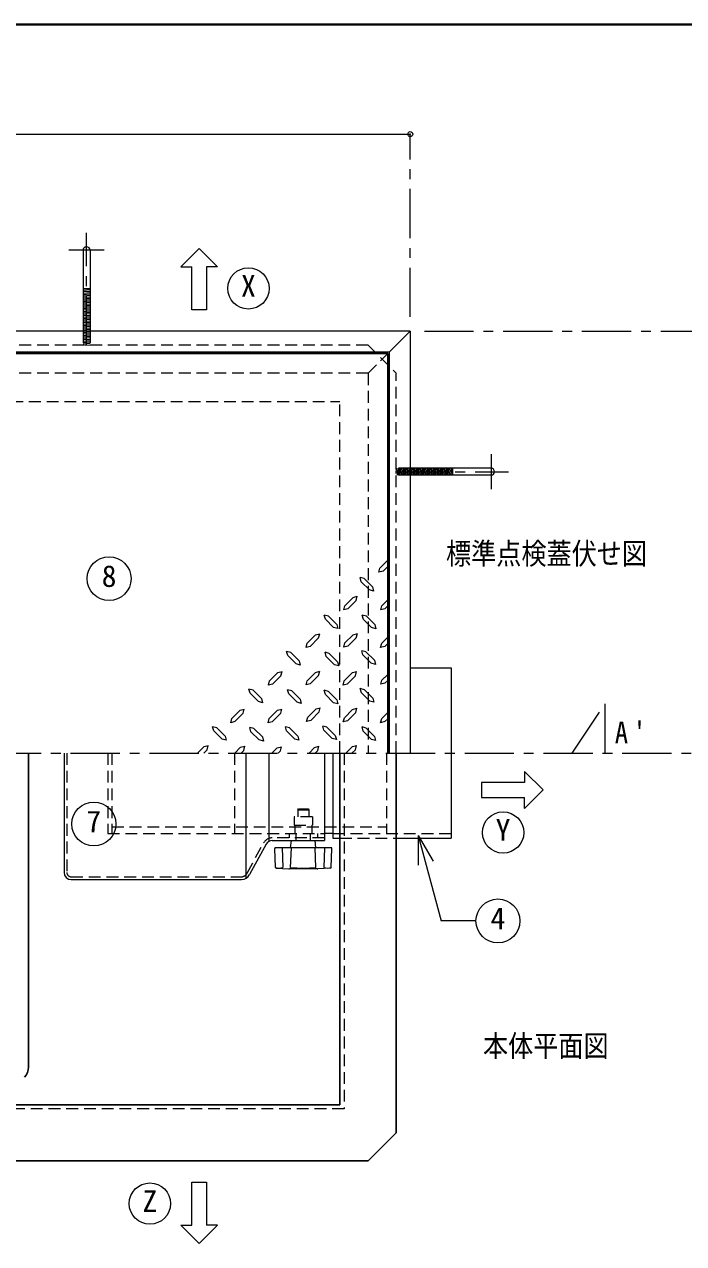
# Model space of a CAD drawing. Units: millimetres at full size, sheet at 1:7; details may follow other scales. Extents: x -1487 to 1348, y -983 to 984.
# Drawn here: x -94 to 374, y 117 to 984 of the extents above; entities that cross this region are included whole.
import ezdxf
from ezdxf.enums import TextEntityAlignment as Align

# ---------------------------------------------------------------- set-up
doc = ezdxf.new("R2010")
doc.units = ezdxf.units.MM
doc.header["$LTSCALE"] = 7
doc.header["$PDMODE"] = 32
doc.header["$PDSIZE"] = 3.5
doc.linetypes.add('CHAIN1', pattern=[8, 5, -1, 1, -1])
doc.linetypes.add('DASHED1', pattern=[1.8, 1.2, -0.6])
doc.layers.add('0-A', color=4, linetype='Continuous', lineweight=9)
doc.styles.add('ＭＳ ゴシック', font='')
doc.styles.get('ＭＳ ゴシック').set_extended_font_data('MS Gothic')

msp = doc.modelspace()

# ---------------------------------------------------------------- linework, layer by layer
at = {"layer": '0-A', "color": 1, "lineweight": 40}
msp.add_line((1347.643, 983.513), (-1487.357, 983.513), dxfattribs=at)
at = {"layer": '0-A'}
for p, q in [((-919.857, 905.513), (180.143, 905.513)), ((24.893, 780.513), (24.893, 811.138)), ((35.393, 811.138), (35.393, 780.513)), ((43.268, 811.138), (35.393, 811.138)), ((-47.357, 795.412), (-52.357, 795.412)), ((-52.357, 794.542), (-47.357, 794.95)), ((-52.357, 793.538), (-47.357, 793.947)), ((-52.357, 792.535), (-47.357, 792.943)), ((-52.357, 791.532), (-47.357, 791.94)), ((-52.357, 790.528), (-47.357, 790.937)), ((-52.357, 789.525), (-47.357, 789.933)), ((-52.357, 788.522), (-47.357, 788.93)), ((-52.357, 787.518), (-47.357, 787.927)), ((-52.357, 786.515), (-47.357, 786.923)), ((-52.357, 785.512), (-47.357, 785.92)), ((-52.357, 784.508), (-47.357, 784.917)), ((-52.357, 783.505), (-47.357, 783.913)), ((-52.357, 782.502), (-47.357, 782.91)), ((-52.357, 781.498), (-47.357, 781.907)), ((-52.357, 780.495), (-47.357, 780.903)), ((35.393, 780.513), (24.893, 780.513)), ((-52.357, 779.492), (-47.357, 779.9)), ((-52.357, 778.488), (-47.357, 778.897)), ((-52.357, 777.485), (-47.357, 777.893)), ((-52.357, 776.482), (-47.357, 776.89)), ((-52.357, 775.478), (-47.357, 775.887)), ((-52.357, 774.475), (-47.357, 774.883)), ((-52.357, 773.472), (-47.357, 773.88)), ((-52.357, 772.468), (-47.357, 772.877)), ((-52.357, 771.465), (-47.357, 771.873)), ((-52.357, 770.462), (-47.357, 770.87)), ((-52.357, 769.458), (-47.357, 769.867)), ((-52.357, 768.455), (-47.357, 768.863)), ((-52.357, 767.452), (-47.357, 767.86)), ((-52.357, 766.448), (-47.357, 766.857)), ((-51.524, 765.513), (-47.357, 765.853)), ((180.143, 663.846), (180.483, 668.013)), ((181.078, 663.013), (181.486, 668.013)), ((182.081, 663.013), (182.49, 668.013)), ((183.085, 663.013), (183.493, 668.013)), ((184.088, 663.013), (184.496, 668.013)), ((185.091, 663.013), (185.5, 668.013)), ((186.095, 663.013), (186.503, 668.013)), ((187.098, 663.013), (187.506, 668.013)), ((188.101, 663.013), (188.51, 668.013)), ((189.105, 663.013), (189.513, 668.013)), ((190.108, 663.013), (190.516, 668.013)), ((191.111, 663.013), (191.52, 668.013)), ((192.115, 663.013), (192.523, 668.013)), ((193.118, 663.013), (193.526, 668.013)), ((194.121, 663.013), (194.53, 668.013)), ((195.125, 663.013), (195.533, 668.013)), ((196.128, 663.013), (196.536, 668.013)), ((197.131, 663.013), (197.54, 668.013)), ((198.135, 663.013), (198.543, 668.013)), ((199.138, 663.013), (199.546, 668.013)), ((200.141, 663.013), (200.55, 668.013)), ((201.145, 663.013), (201.553, 668.013)), ((202.148, 663.013), (202.556, 668.013)), ((203.151, 663.013), (203.56, 668.013)), ((204.155, 663.013), (204.563, 668.013)), ((205.158, 663.013), (205.566, 668.013)), ((206.161, 663.013), (206.57, 668.013)), ((207.165, 663.013), (207.573, 668.013)), ((208.168, 663.013), (208.576, 668.013)), ((209.171, 663.013), (209.58, 668.013)), ((210.041, 668.013), (210.041, 663.013)), ((164.143, 602.664), (158.611, 596.997)), ((164.143, 598.216), (160.768, 594.841)), ((147.361, 589.591), (144.455, 590.341)), ((145.205, 587.341), (144.455, 590.341)), ((147.361, 589.591), (153.361, 583.591)), ((157.768, 593.997), (158.611, 596.997)), ((160.768, 594.841), (157.768, 593.997)), ((145.205, 587.341), (151.111, 581.435)), ((139.486, 576.185), (133.58, 570.279)), ((141.736, 574.029), (135.736, 568.122)), ((139.486, 576.185), (142.486, 576.935)), ((141.736, 574.029), (142.486, 576.935)), ((164.143, 574.497), (159.924, 570.279)), ((119.799, 560.622), (119.049, 563.622)), ((121.955, 562.779), (119.049, 563.622)), ((132.83, 567.279), (133.58, 570.279)), ((135.736, 568.122), (132.83, 567.279)), ((148.955, 562.779), (146.049, 563.529)), ((146.799, 560.529), (146.049, 563.529)), ((159.174, 567.279), (159.924, 570.279)), ((162.08, 568.122), (159.174, 567.279)), ((164.143, 570.185), (162.08, 568.122)), ((119.799, 560.622), (125.705, 554.716)), ((121.955, 562.779), (127.955, 556.872)), ((146.799, 560.529), (152.705, 554.716)), ((148.955, 562.779), (154.955, 556.872)), ((154.955, 556.872), (155.705, 553.872)), ((112.768, 549.466), (106.861, 543.56)), ((114.924, 547.31), (109.018, 541.31)), ((112.768, 549.466), (115.768, 550.216)), ((114.924, 547.31), (115.768, 550.216)), ((139.58, 549.654), (133.674, 543.747)), ((141.736, 547.497), (135.83, 541.497)), ((139.58, 549.654), (142.58, 550.404)), ((141.736, 547.497), (142.58, 550.404)), ((155.705, 553.872), (152.705, 554.716)), ((164.143, 547.779), (159.924, 543.56)), ((95.236, 536.904), (92.236, 537.747)), ((93.08, 534.747), (92.236, 537.747)), ((146.518, 535.216), (145.768, 538.216)), ((148.674, 537.372), (145.768, 538.216)), ((93.08, 534.747), (98.986, 528.841)), ((95.236, 536.904), (101.143, 530.997)), ((101.986, 528.091), (98.986, 528.841)), ((101.143, 530.997), (101.986, 528.091)), ((122.611, 536.341), (119.611, 537.185)), ((120.455, 534.185), (119.611, 537.185)), ((120.455, 534.185), (126.361, 528.279)), ((146.518, 535.216), (152.424, 529.31)), ((148.674, 537.372), (154.674, 531.466)), ((155.424, 528.56), (152.424, 529.31)), ((154.674, 531.466), (155.424, 528.56)), ((86.049, 522.654), (80.143, 516.841)), ((88.205, 520.497), (82.299, 514.591)), ((86.049, 522.654), (89.049, 523.497)), ((88.205, 520.497), (89.049, 523.497)), ((112.861, 522.841), (106.955, 516.935)), ((115.018, 520.685), (109.111, 514.779)), ((112.861, 522.841), (115.861, 523.685)), ((115.018, 520.685), (115.861, 523.685)), ((129.361, 527.529), (126.361, 528.279)), ((139.018, 522.654), (133.205, 516.841)), ((141.268, 520.497), (135.361, 514.591)), ((139.018, 522.654), (142.018, 523.497)), ((141.268, 520.497), (142.018, 523.497)), ((164.143, 521.37), (160.018, 517.404)), ((164.143, 517.122), (162.174, 515.154)), ((66.361, 508.029), (65.518, 511.029)), ((68.518, 510.185), (65.518, 511.029)), ((66.361, 508.029), (72.268, 502.122)), ((68.518, 510.185), (74.424, 504.279)), ((74.424, 504.279), (75.174, 501.279)), ((95.986, 509.716), (92.986, 510.56)), ((93.83, 507.56), (92.986, 510.56)), ((93.83, 507.56), (99.736, 501.654)), ((95.986, 509.716), (101.893, 503.81)), ((101.893, 503.81), (102.643, 500.81)), ((119.799, 507.091), (119.049, 510.091)), ((121.955, 509.341), (119.049, 510.091)), ((119.799, 507.091), (125.705, 501.279)), ((121.955, 509.341), (127.955, 503.435)), ((145.393, 508.31), (144.643, 511.31)), ((147.549, 510.56), (144.643, 511.31)), ((145.393, 508.31), (151.299, 502.404)), ((147.549, 510.56), (153.549, 504.56)), ((59.236, 495.935), (53.424, 490.029)), ((59.236, 495.935), (62.236, 496.779)), ((61.486, 493.779), (62.236, 496.779)), ((75.174, 501.279), (72.268, 502.122)), ((85.861, 495.935), (79.955, 490.029)), ((85.861, 495.935), (88.861, 496.685)), ((88.111, 493.779), (88.861, 496.685)), ((102.643, 500.81), (99.736, 501.654)), ((113.236, 496.872), (107.33, 490.966)), ((115.393, 494.716), (109.486, 488.716)), ((113.236, 496.872), (116.236, 497.622)), ((115.393, 494.716), (116.236, 497.622)), ((139.205, 496.497), (133.299, 490.591)), ((141.361, 494.341), (135.455, 488.435)), ((139.205, 496.497), (142.205, 497.341)), ((141.361, 494.341), (142.205, 497.341)), ((164.143, 494.247), (159.924, 490.029)), ((61.486, 493.779), (55.58, 487.872)), ((88.111, 493.779), (82.111, 487.779)), ((164.143, 489.935), (162.08, 487.872)), ((40.486, 481.216), (39.643, 484.216)), ((42.643, 483.466), (39.643, 484.216)), ((40.486, 481.216), (46.393, 475.404)), ((42.643, 483.466), (48.549, 477.56)), ((69.08, 482.904), (66.174, 483.654)), ((66.924, 480.654), (66.174, 483.654)), ((66.924, 480.654), (72.83, 474.841)), ((69.08, 482.904), (75.08, 476.997)), ((75.08, 476.997), (75.83, 473.997)), ((94.299, 483.466), (91.393, 484.216)), ((92.143, 481.216), (91.393, 484.216)), ((92.143, 481.216), (98.049, 475.404)), ((94.299, 483.466), (100.299, 477.56)), ((118.768, 481.685), (117.924, 484.685)), ((120.924, 483.841), (117.924, 484.685)), ((118.768, 481.685), (124.674, 475.779)), ((120.924, 483.841), (126.83, 477.935)), ((126.83, 477.935), (127.674, 475.029)), ((146.611, 481.122), (145.861, 484.122)), ((148.768, 483.279), (145.861, 484.122)), ((146.611, 481.122), (152.518, 475.216)), ((148.768, 483.279), (154.768, 477.372)), ((33.643, 470.06), (28.914, 465.513)), ((33.643, 470.06), (36.643, 470.904)), ((35.893, 467.904), (36.643, 470.904)), ((59.611, 469.591), (55.37, 465.513)), ((59.611, 469.591), (62.611, 470.435)), ((61.861, 467.435), (62.611, 470.435)), ((75.83, 473.997), (72.83, 474.841)), ((85.58, 469.216), (81.877, 465.513)), ((85.58, 469.216), (88.58, 469.966)), ((87.83, 466.966), (88.58, 469.966)), ((112.205, 469.497), (108.221, 465.513)), ((112.205, 469.497), (115.205, 470.341)), ((114.455, 467.341), (115.205, 470.341)), ((127.674, 475.029), (124.674, 475.779)), ((139.018, 470.06), (134.471, 465.513)), ((139.018, 470.06), (142.018, 470.904)), ((141.268, 467.904), (142.018, 470.904)), ((35.893, 467.904), (33.502, 465.513)), ((61.861, 467.435), (59.939, 465.513)), ((63.446, 376.497), (63.446, 465.513)), ((79.558, 465.513), (79.558, 402.538)), ((87.83, 466.966), (86.377, 465.513)), ((114.455, 467.341), (112.627, 465.513)), ((141.268, 467.904), (138.535, 465.513)), ((261.393, 452.388), (261.393, 444.513)), ((230.768, 444.513), (230.768, 434.013)), ((261.393, 444.513), (230.768, 444.513)), ((230.768, 434.013), (261.393, 434.013)), ((125.143, 408.238), (119.143, 408.238)), ((24.893, 160.513), (35.393, 160.513)), ((24.893, 129.888), (24.893, 160.513)), ((35.393, 160.513), (35.393, 129.888)), ((17.018, 129.888), (24.893, 129.888))]:
    msp.add_line(p, q, dxfattribs=at)
at = {"layer": '0-A', "linetype": 'CHAIN1'}
for p, q in [((180.143, 775.513), (180.143, 905.513)), ((-49.857, 755.513), (-49.857, 835.412)), ((-37.357, 822.912), (-62.357, 822.912)), ((190.143, 765.513), (460.143, 765.513)), ((237.541, 678.013), (237.541, 653.013)), ((170.143, 665.513), (250.041, 665.513)), ((295.143, 465.513), (318.476, 500.513)), ((318.476, 500.513), (318.476, 465.513)), ((-1013.191, 465.513), (460.143, 465.513))]:
    msp.add_line(p, q, dxfattribs=at)
at = {"layer": '0-A', "color": 7, "lineweight": 18}
for p, q in [((-52.357, 822.912), (-52.357, 765.513)), ((-47.357, 822.912), (-47.357, 765.513)), ((180.143, 765.513), (-919.857, 765.513)), ((165.143, 750.513), (180.143, 765.513)), ((180.143, 765.513), (180.143, 465.513)), ((165.143, 750.513), (-904.857, 750.513)), ((165.143, 750.513), (165.143, 465.513)), ((237.541, 668.013), (180.143, 668.013)), ((237.541, 663.013), (180.143, 663.013)), ((180.143, 526.013), (209.143, 526.013)), ((209.143, 526.013), (209.143, 405.013)), ((-65.857, 465.513), (-65.857, 380.522)), ((119.143, 465.513), (119.143, 403.238)), ((125.143, 465.513), (125.143, 405.013)), ((77.721, 400.632), (66.009, 379.159)), ((82.111, 403.238), (119.143, 403.238)), ((95.143, 398.238), (95.643, 403.238)), ((113.143, 398.238), (112.643, 403.238)), ((125.143, 405.013), (130.143, 405.013)), ((170.143, 405.013), (209.143, 405.013)), ((185.844, 406.836), (185.844, 385.836)), ((185.844, 406.836), (202.102, 346.161)), ((185.844, 406.836), (196.344, 388.65)), ((84.275, 384.172), (83.791, 397.72)), ((123.994, 398.238), (84.291, 398.238)), ((89.02, 398.238), (89.52, 384.238)), ((95.153, 384.238), (95.653, 398.238)), ((113.132, 384.238), (112.632, 398.238)), ((119.266, 398.238), (118.766, 384.238)), ((124.01, 384.172), (124.494, 397.72)), ((84.751, 383.691), (93.902, 383.25)), ((113.902, 383.238), (94.384, 383.238)), ((123.534, 383.691), (114.383, 383.25)), ((-60.857, 375.522), (60.252, 375.522)), ((226.826, 346.161), (202.102, 346.161))]:
    msp.add_line(p, q, dxfattribs=at)
at = {"layer": '0-A', "linetype": 'DASHED1'}
for p, q in [((-52.357, 765.445), (-51.524, 765.513)), ((-52.357, 765.513), (-52.357, 755.513)), ((-52.357, 764.442), (-47.357, 764.85)), ((-52.357, 763.438), (-47.357, 763.847)), ((-52.357, 762.435), (-47.357, 762.843)), ((-47.357, 765.513), (-47.357, 755.513)), ((150.143, 755.513), (-889.857, 755.513)), ((-52.357, 761.432), (-47.357, 761.84)), ((-52.357, 760.428), (-47.357, 760.837)), ((-52.357, 759.425), (-47.357, 759.833)), ((-52.357, 758.422), (-47.357, 758.83)), ((-52.357, 757.418), (-47.357, 757.827)), ((-52.357, 756.415), (-47.357, 756.823)), ((-51.117, 755.513), (-47.357, 755.82)), ((150.143, 755.513), (170.143, 735.513)), ((150.143, 735.513), (164.143, 749.513)), ((150.143, 735.513), (-591.778, 735.513)), ((150.143, 735.513), (150.143, 465.513)), ((170.143, 465.513), (170.143, 735.513)), ((-594.81, 715.513), (130.143, 715.513)), ((130.143, 465.513), (130.143, 715.513)), ((180.143, 668.013), (170.143, 668.013)), ((170.143, 664.254), (170.45, 668.013)), ((171.045, 663.013), (171.453, 668.013)), ((172.048, 663.013), (172.456, 668.013)), ((173.051, 663.013), (173.46, 668.013)), ((174.055, 663.013), (174.463, 668.013)), ((175.058, 663.013), (175.466, 668.013)), ((176.061, 663.013), (176.47, 668.013)), ((177.065, 663.013), (177.473, 668.013)), ((178.068, 663.013), (178.476, 668.013)), ((179.071, 663.013), (179.48, 668.013)), ((180.143, 663.013), (170.143, 663.013)), ((180.075, 663.013), (180.143, 663.846)), ((-63.857, 465.513), (-63.857, 380.522)), ((-34.857, 465.513), (-34.857, 408.238)), ((-31.857, 465.513), (-31.857, 408.238)), ((55.143, 465.513), (55.143, 408.238)), ((163.143, 465.513), (163.143, 408.238)), ((100.143, 425.238), (100.143, 420.238)), ((100.143, 425.238), (108.143, 425.238)), ((110.643, 420.238), (97.643, 420.238)), ((97.643, 420.238), (97.643, 414.238)), ((110.643, 420.238), (110.643, 414.238)), ((-34.857, 408.238), (119.143, 408.238)), ((-31.857, 412.963), (163.143, 412.963)), ((94.143, 408.238), (94.143, 405.238)), ((97.643, 414.238), (110.643, 414.238)), ((98.143, 414.238), (98.143, 408.238)), ((99.143, 403.238), (99.143, 408.238)), ((109.143, 403.238), (109.143, 408.238)), ((110.143, 414.238), (110.143, 408.238)), ((114.143, 408.238), (114.143, 405.238)), ((125.143, 408.238), (209.143, 408.238)), ((64.253, 380.117), (75.966, 401.59)), ((119.143, 405.238), (82.111, 405.238)), ((130.143, 405.013), (170.143, 405.013)), ((-60.857, 377.522), (60.192, 377.522))]:
    msp.add_line(p, q, dxfattribs=at)
at = {"layer": '0-A', "color": 5, "lineweight": 25}
for p, q in [((164.143, 749.513), (-590.104, 749.513)), ((164.143, 465.513), (164.143, 749.513)), ((-91.107, 242.171), (-91.107, 465.513)), ((130.143, 465.513), (130.143, 215.513)), ((170.143, 195.513), (170.143, 465.513)), ((130.143, 215.513), (-869.857, 215.513)), ((170.143, 195.513), (150.143, 175.513)), ((-889.857, 175.513), (150.143, 175.513))]:
    msp.add_line(p, q, dxfattribs=at)
at = {"layer": '0-A', "color": 7, "linetype": 'DASHED1', "lineweight": 18}
for p, q in [((133.143, 465.513), (133.143, 212.513)), ((133.143, 212.513), (-872.857, 212.513))]:
    msp.add_line(p, q, dxfattribs=at)
at = {"layer": '0-A'}
for points in [[(43.268, 811.138), (30.143, 824.263), (17.018, 811.138), (24.893, 811.138)], [(153.361, 583.591), (154.111, 580.685), (151.111, 581.435)], [(127.955, 556.872), (128.705, 553.966), (125.705, 554.716)], [(109.018, 541.31), (106.111, 540.56), (106.861, 543.56)], [(135.83, 541.497), (132.924, 540.747), (133.674, 543.747)], [(164.143, 543.372), (162.08, 541.31), (159.08, 540.56), (159.924, 543.56)], [(122.611, 536.341), (128.518, 530.435), (129.361, 527.529)], [(82.299, 514.591), (79.299, 513.841), (80.143, 516.841)], [(109.111, 514.779), (106.111, 513.935), (106.955, 516.935)], [(135.361, 514.591), (132.361, 513.841), (133.205, 516.841)], [(162.174, 515.154), (159.268, 514.404), (160.018, 517.404)], [(127.955, 503.435), (128.705, 500.435), (125.705, 501.279)], [(153.549, 504.56), (154.299, 501.654), (151.299, 502.404)], [(55.58, 487.872), (52.58, 487.029), (53.424, 490.029)], [(82.111, 487.779), (79.205, 487.029), (79.955, 490.029)], [(109.486, 488.716), (106.486, 487.966), (107.33, 490.966)], [(135.455, 488.435), (132.549, 487.591), (133.299, 490.591)], [(162.08, 487.872), (159.08, 487.029), (159.924, 490.029)], [(48.549, 477.56), (49.393, 474.56), (46.393, 475.404)], [(100.299, 477.56), (101.049, 474.56), (98.049, 475.404)], [(154.768, 477.372), (155.518, 474.372), (152.518, 475.216)], [(261.393, 452.388), (274.518, 439.263), (261.393, 426.138), (261.393, 434.013)], [(17.018, 129.888), (30.143, 116.763), (43.268, 129.888), (35.393, 129.888)]]:
    msp.add_lwpolyline(points, dxfattribs=at)
at = {"layer": '0-A', "linetype": 'DASHED1'}
msp.add_lwpolyline([(100.143, 425.238), (100.643, 425.738), (107.643, 425.738), (108.143, 425.238), (108.143, 420.238)], dxfattribs=at)
at = {"layer": '0-A', "color": 7, "lineweight": 18}
for centre, radius in [((65.143, 795.826), 14.7), ((-33.843, 589.499), 15.6), ((-44.695, 415.09), 15.6), ((246.08, 409.013), 14.7), ((242.426, 346.161), 15.6), ((-4.857, 145.201), 14.7)]:
    msp.add_circle(centre, radius, dxfattribs=at)
for centre, radius, start, end in [((-49.857, 822.912), 2.5, 0, 180), ((237.541, 665.513), 2.5, 270, 90), ((82.111, 398.238), 5, 90, 151.38954), ((84.291, 397.738), 0.5, 90, 182.04541), ((123.994, 397.738), 0.5, 357.95459, 90), ((86.896, 390.87), 7.132, 248.41749, 291.58251), ((84.775, 384.19), 0.5, 182.04541, 267.23949), ((94.384, 393.238), 10, 267.23949, 270), ((104.143, 464.793), 81.055, 263.6327, 276.3673), ((113.902, 393.238), 10, 270, 272.76051), ((121.389, 390.87), 7.132, 248.41749, 291.58251), ((123.51, 384.19), 0.5, 272.76051, 357.95459), ((-60.857, 380.522), 5, 180, 270), ((59.863, 382.511), 7, 273.17983, 331.38954)]:
    msp.add_arc(centre, radius, start, end, dxfattribs=at)
at = {"layer": '0-A', "linetype": 'DASHED1'}
for centre, radius, start, end in [((82.111, 398.238), 7, 90, 151.38954), ((-60.857, 380.522), 3, 180, 270), ((59.863, 382.511), 5, 273.76262, 331.38954)]:
    msp.add_arc(centre, radius, start, end, dxfattribs=at)
at = {"layer": '0-A', "color": 5, "lineweight": 25}
msp.add_arc((-101.107, 242.171), 10, 315, 360, dxfattribs=at)
at = {"layer": '0-A'}
msp.add_point((180.143, 905.513), dxfattribs=at)

# ---------------------------------------------------------------- texts
at = {"layer": '0-A', "color": 7, "style": 'ＭＳ ゴシック'}
for s, p in [('X', (59.893, 785.326)), ('8', (-39.093, 578.999)), ('7', (-49.945, 404.59)), ('Y', (240.83, 398.513)), ('4', (237.176, 335.661)), ('Z', (-10.107, 134.701))]:
    msp.add_text(s, height=15.4, dxfattribs=at).set_placement(p, align=Align.BOTTOM_LEFT)
at = {"layer": '0-A', "color": 7, "style": 'ＭＳ ゴシック', "width": 0.85}
for s, p in [('標準点検蓋伏せ図', (205.543, 595.013)), ('本体平面図', (231.793, 245.013))]:
    msp.add_text(s, height=15.4, dxfattribs=at).set_placement(p, align=Align.BOTTOM_LEFT)
at = {"layer": '0-A', "color": 7, "insert": (325.476, 472.513), "char_height": 15.4, "attachment_point": 7, "style": 'ＭＳ ゴシック'}
msp.add_mtext("\\T1.36;\\W0.9;A'", dxfattribs=at)

doc.saveas('drawing.dxf')
